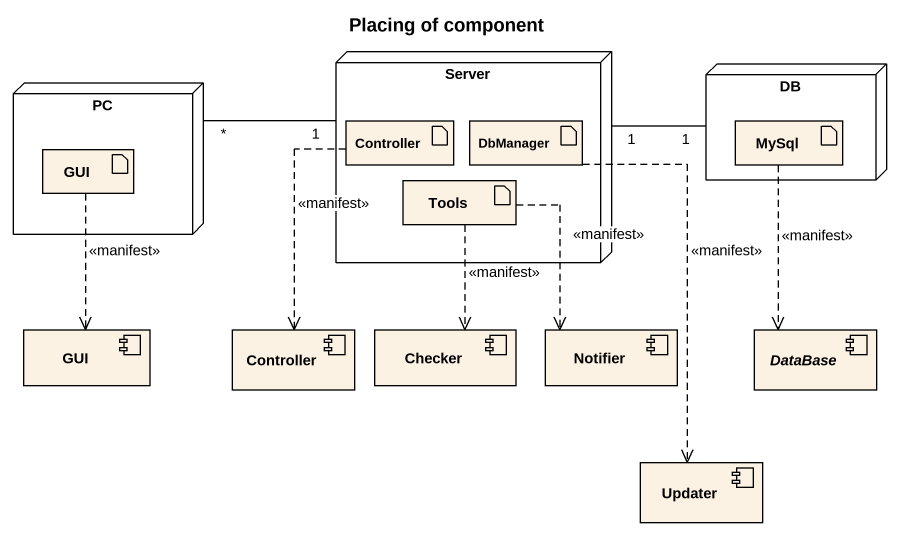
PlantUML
@startuml
title Placing of component
node Server {
  artifact Controller
  artifact DbManager
  artifact Tools
}
node PC {
  artifact GUI
}
node DB {
  artifact MySql
}
component "GUI" as GUI_2
component "Controller" as Controller_2
component Checker
component Notifier
component "DataBase" as DataBase_
component Updater
PC "*" -right- "1" Server
Controller ..> Controller_2 : <<manifest>>
DbManager ..> Updater : <<manifest>>
DB "1" -left- "1" Server
MySql ..> DataBase_ : <<manifest>>
GUI ..> GUI_2 : <<manifest>>
Tools ..> Checker : <<manifest>>
Tools ..> Notifier : <<manifest>>
@enduml
